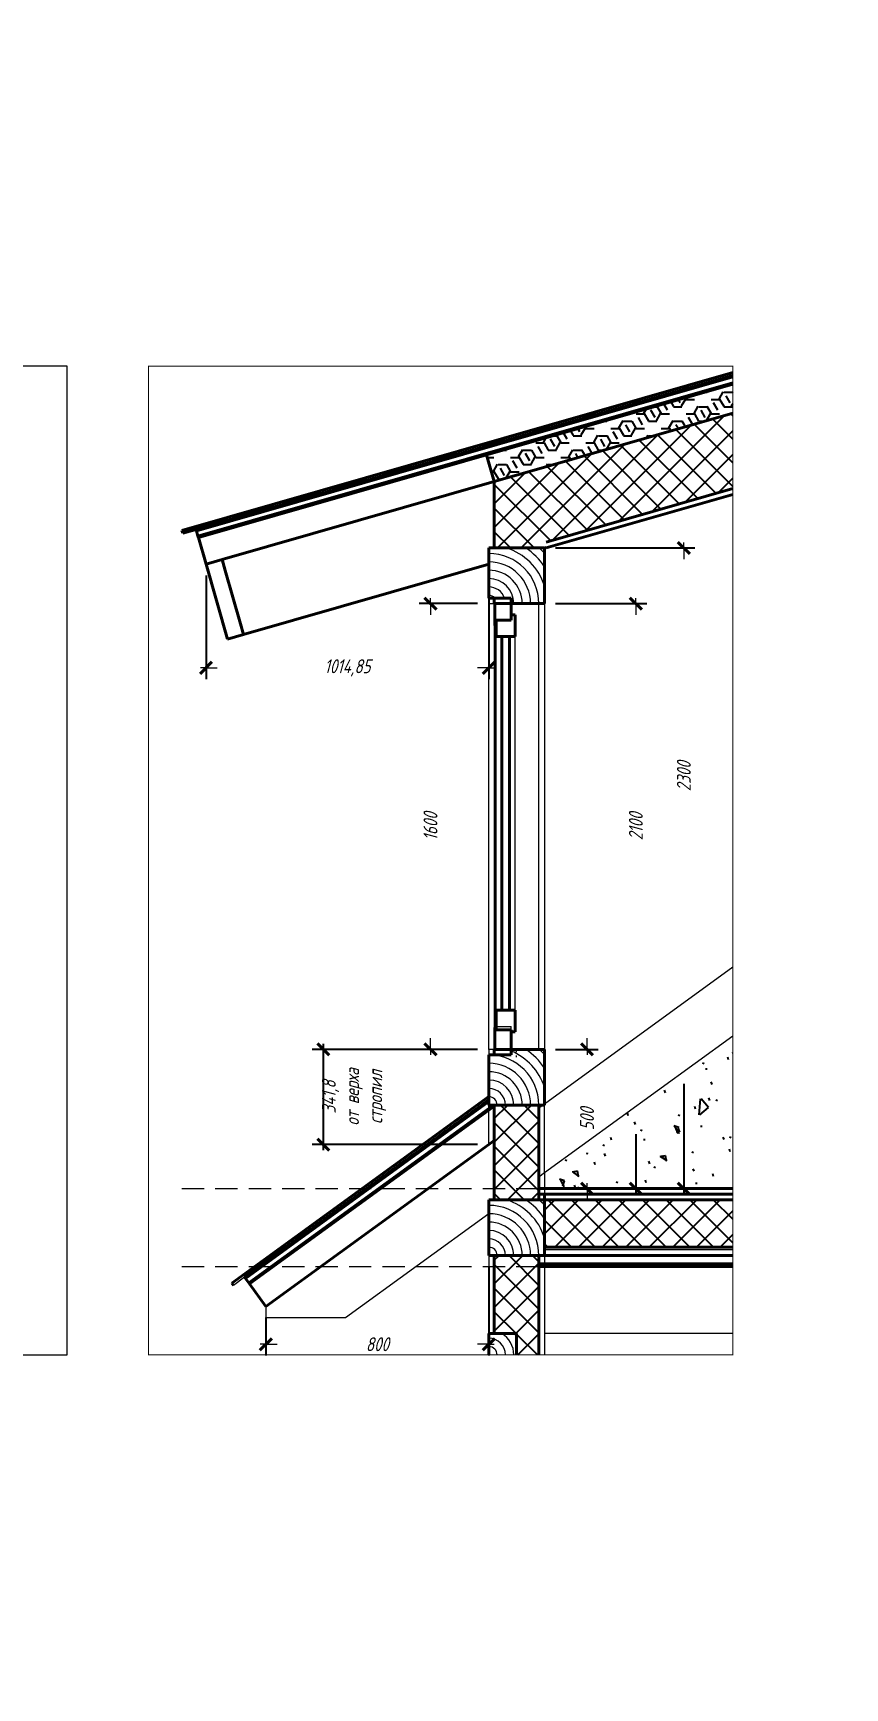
# Model space of a CAD drawing. Header units: millimetres. Extents: x 0 to 6720, y 0 to 297.
# Drawn here: x 6574.3 to 6720, y 0 to 297 of the extents above; entities that cross this region are included whole.
import ezdxf

# ---------------------------------------------------------------- set-up
doc = ezdxf.new("R2010")
doc.units = ezdxf.units.MM
for name, pattern in [('K5LT32768', [0]), ('K5LT_BASIC', [0]), ('K5LT_DASHED', [6, 4, -2]), ('K5LT_THIN', [0]), ('K5LT_THIN_INCLUDED_TO_HATCHING', [0])]:
    doc.linetypes.add(name, pattern=pattern)
doc.layers.add('Системный слой', color=7, linetype='Continuous')
doc.styles.add('KDIMTEXTSTYLE', font='GOST_AU.SHX', dxfattribs={"width": 0.96, "oblique": 15, "height": 5})
doc.dimstyles.new('KDIMSTYLE (0.05)', dxfattribs={"dimtxt": 5, "dimasz": 1, "dimexe": 2, "dimexo": 0, "dimgap": 1, "dimtad": 1, "dimlfac": 20, "dimtxsty": 'KDIMTEXTSTYLE', "dimsah": 1, "dimcen": 0, "dimdle": 1, "dimadec": 0, "dimazin": 0, "dimtfac": 0.667, "dimtmove": 0, "dimatfit": 3, "dimfxl": 0, "dimtvp": 1, "dimtolj": 1, "dimtzin": 0, "dimarcsym": 0})

# ---------------------------------------------------------------- blocks, each defined once
blk = doc.blocks.new('U225')
at = {"layer": 'Системный слой', "color": 7, "linetype": 'K5LT_THIN', "lineweight": 18}
for radius, start, end in [(9, 0, 89.9998), (7.5, 0, 90), (10.5, 17.752, 72.2472), (12, 33.5569, 56.4427), (13.5, 42.2052, 47.7946), (6, 0, 89.9999), (4.5, 0, 89.9998), (3, 19.4712, 89.9995), (1.5, 41.8103, 89.9987)]:
    blk.add_arc((6656.08, 194.6), radius, start, end, dxfattribs=at)
blk = doc.blocks.new('U226')
at = {"layer": 'Системный слой', "color": 7, "linetype": 'K5LT_THIN', "lineweight": 18}
for radius, start, end in [(9, 0, 90), (10.5, 17.7528, 67.6073), (12, 33.5573, 56.4427), (13.5, 42.2054, 47.7946), (7.5, 0, 90), (6, 0, 90), (4.5, 0, 90), (3, 0, 90), (1.5, 0, 90)]:
    blk.add_arc((6656.08, 104.6), radius, start, end, dxfattribs=at)
blk = doc.blocks.new('U227')
at = {"layer": 'Системный слой', "color": 7, "linetype": 'K5LT_THIN', "lineweight": 18}
for radius, start, end in [(9, 0, 89.9997), (10.5, 17.7525, 72.2472), (12, 33.5571, 56.4427), (13.5, 42.2053, 47.7946), (7.5, 0, 89.9999), (6, 0, 89.9998), (4.5, 0, 89.9995), (3, 0, 89.9991), (1.5, 0, 89.9977)]:
    blk.add_arc((6656.08, 77.6), radius, start, end, dxfattribs=at)
blk = doc.blocks.new('U228')
at = {"layer": 'Системный слой', "color": 7, "linetype": 'K5LT_THIN', "lineweight": 18}
for radius, start, end in [(3, 0, 90), (4.5, 0, 58.9034), (6, 33.5573, 39.9578), (1.5, 0, 90)]:
    blk.add_arc((6656.08, 59.75), radius, start, end, dxfattribs=at)
blk = doc.blocks.new('KDIMARROW_03')
at = {"layer": 'Системный слой', "color": 0, "linetype": 'K5LT_BASIC', "lineweight": 40}
blk.add_line((-1.06, -1.06), (1.06, 1.06), dxfattribs=at)
at = {"layer": 'Системный слой', "color": 0, "linetype": 'K5LT_THIN', "lineweight": 18}
for q in [(-1, 0), (2, 0)]:
    blk.add_line((0, 0), q, dxfattribs=at)

msp = doc.modelspace()

# ---------------------------------------------------------------- hatches: boundary and pattern name
at = {"layer": 'Системный слой'}
h = msp.add_hatch(dxfattribs=at)
h.set_pattern_fill('', style=0, pattern_type=0)
h.set_pattern_definition([(0, (0, 0), (2.25, 1.29904997), [1.5, -3]), (120, (0, 0), (-12.37501028, 18.8360466), [1.5, -3]), (-120, (0, 0), (-6.6e-05, -5.1961143), [1.5, -3])])
h.paths.add_polyline_path([(6665.07856, 218.80078), (6699.87451, 228.77836), (6699.87451, 233.97983), (6666.45081, 224.39574), (6655.70038, 221.31309), (6657.07858, 216.50679)])
h = msp.add_hatch(dxfattribs=at)
h.set_pattern_fill('', angle=45, style=0, pattern_type=0)
h.set_pattern_definition([(45, (0, 0), (-2.1213203, 2.1213203), []), (135, (0, 0), (-2.1213203, -2.1213203), [])])
h.paths.add_polyline_path([(6665.07856, 59.75), (6665.07856, 75.60334), (6665.07856, 76.10334), (6665.07856, 77.60334), (6661.07851, 77.60334), (6657.07856, 77.60334), (6657.07856, 63.60334), (6660.07856, 63.60334), (6661.07856, 63.60334), (6661.07856, 59.75)])
h.paths.add_polyline_path([(6666.07851, 79.10334), (6699.87451, 79.10334), (6699.87451, 87.60334), (6666.07853, 87.60334)])
h.paths.add_polyline_path([(6665.07856, 91.69169), (6665.07856, 104.05237), (6665.07856, 104.60334), (6661.07856, 104.60334), (6657.33037, 104.60334), (6657.07856, 104.60334), (6657.07861, 104.42039), (6657.07861, 98.24004), (6657.07856, 87.60334), (6659.45136, 87.60334), (6659.57851, 87.60334), (6661.07851, 87.60334), (6665.07856, 87.60334), (6665.07856, 88.60334), (6665.07856, 89.60334)])
h.paths.add_polyline_path([(6657.07858, 216.50679), (6657.07856, 204.60334), (6666.35761, 204.60334), (6666.35761, 205.64364), (6669.63752, 206.58414), (6699.87451, 215.25446), (6699.87451, 228.77836), (6665.07856, 218.80078)])
h = msp.add_hatch(dxfattribs=at)
h.set_pattern_fill('', angle=40, style=0, pattern_type=0)
h.set_pattern_definition([(40, (7.66, 6.428), (-20.5692, 24.51342), [2, -30]), (130, (9.193, 7.713), (-24.51342, -20.5692), [2, -30]), (85, (7.66, 6.428), (-20.568825, 24.51297), [2.828, -42.426]), (60, (9.193, 7.713), (-27.71281, 16), [2, -30]), (150, (10.192, 9.445), (-16, -27.71281), [2, -30]), (105, (9.193, 7.713), (-27.7123, 15.999706), [2.828, -42.426]), (80, (16.853, 14.141), (-26.09741, 4.60168), [1.5, -25]), (170, (17.114, 15.618), (-4.60168, -26.09741), [1.5, -25]), (125, (16.853, 14.141), (-26.09695, 4.601596), [2.121, -35.355]), (100, (-18.796, -15.771), (-15.756924, -2.77837), [1, -15]), (190, (-18.97, -14.787), (2.77837, -15.756924), [1, -15]), (145, (-18.796, -15.771), (-15.75733, -2.778442), [1.414, -21.213]), (70, (1.233, 14.088), (-15.035082, 5.472322), [1, -15]), (160, (1.575, 15.028), (-5.472322, -15.035082), [1, -15]), (115, (1.233, 14.088), (-15.03547, 5.472463), [1.414, -21.213]), (85, (0, 0), (-9.351857, 7.84492), [0.3, -10]), (65, (0, 0), (-2.4184476, 6.6446302), [0.3, -10]), (105, (0, 0), (-6.1930747, 7.6580563), [0.5, -12]), (110, (0, 0), (-7.945929, 1.3646295), [0.5, -7])])
h.paths.add_polyline_path([(6699.87451, 116.9724), (6666.07851, 92.41819), (6666.07856, 89.60334), (6699.87451, 89.60334)])

# ---------------------------------------------------------------- linework, layer by layer
at = {"layer": 'Системный слой', "color": 7, "linetype": 'K5LT_THIN_INCLUDED_TO_HATCHING', "lineweight": 18}
for p, q in [((6580.40339, 237.25), (6337.90339, 237.25)), ((6580.40339, 59.75), (6580.40339, 237.25)), ((6337.90339, 59.75), (6580.40339, 59.75))]:
    msp.add_line(p, q, dxfattribs=at)
at = {"layer": 'Системный слой', "color": 5, "linetype": 'K5LT_BASIC', "lineweight": 40}
for p, q in [((6601.00351, 207.7096), (6699.87451, 236.06041)), ((6699.87451, 235.54024), (6601.14135, 207.22895)), ((6603.61341, 207.67775), (6699.87451, 235.28018)), ((6603.88905, 206.7165), (6699.87451, 234.23989)), ((6699.87451, 233.97983), (6603.95795, 206.4762)), ((6610.63176, 208.64994), (6698.63877, 233.88555)), ((6699.87451, 228.77836), (6665.07856, 218.80078)), ((6657.07858, 216.50679), (6655.70038, 221.31309)), ((6665.07856, 218.80078), (6657.07858, 216.50679)), ((6657.07858, 216.50679), (6608.21995, 202.49679)), ((6657.07856, 204.60334), (6657.07858, 216.50679)), ((6666.35761, 205.64364), (6699.87451, 215.25446)), ((6699.87451, 214.21416), (6666.35761, 204.60334)), ((6603.54451, 207.91803), (6601.14136, 207.22893)), ((6603.61342, 207.67773), (6603.54451, 207.91803)), ((6601.14136, 207.22893), (6601.00351, 207.7096)), ((6603.88906, 206.71649), (6603.61342, 207.67773)), ((6603.95796, 206.47619), (6603.88906, 206.71649)), ((6605.33616, 201.66989), (6603.95796, 206.47619)), ((6605.33616, 201.66989), (6608.21995, 202.49679)), ((6608.21995, 202.49679), (6608.77114, 200.57428)), ((6656.07856, 201.65587), (6656.07861, 204.60334)), ((6656.07861, 204.60334), (6657.07856, 204.60334)), ((6657.07856, 204.60334), (6665.07856, 204.60334)), ((6665.07856, 204.60334), (6666.07861, 204.60334)), ((6666.07861, 204.60334), (6666.07861, 194.60334)), ((6609.1951, 188.21224), (6605.33616, 201.66989)), ((6608.77114, 200.57428), (6611.52753, 190.96167)), ((6656.07856, 201.65587), (6612.07886, 189.03914)), ((6656.0786, 195.60334), (6656.07856, 201.65587)), ((6657.07856, 195.60334), (6656.0786, 195.60334)), ((6659.57856, 195.60334), (6657.07856, 195.60334)), ((6657.07856, 194.60334), (6657.07856, 195.60334)), ((6657.17856, 194.60334), (6657.07856, 194.60334)), ((6657.17856, 190.70334), (6657.17856, 194.60334)), ((6657.17856, 194.60334), (6660.07856, 194.60334)), ((6660.07856, 195.60334), (6659.57856, 195.60334)), ((6660.07856, 194.60334), (6660.07856, 195.60334)), ((6660.07856, 192.60334), (6660.07856, 194.60334)), ((6662.57856, 194.60334), (6660.07856, 194.60334)), ((6665.07856, 194.60334), (6662.57856, 194.60334)), ((6666.07861, 194.60334), (6665.07856, 194.60334)), ((6611.52753, 190.96167), (6612.07886, 189.03914)), ((6657.42856, 190.70334), (6657.17856, 190.70334)), ((6660.07856, 191.65334), (6657.42856, 191.65334)), ((6657.42856, 191.65334), (6657.42856, 190.70334)), ((6657.42856, 188.70334), (6657.42856, 190.70334)), ((6660.07856, 191.65334), (6660.07856, 192.60334)), ((6660.07856, 192.60334), (6660.82856, 192.60334)), ((6660.82856, 192.60334), (6660.82856, 188.70334)), ((6612.07886, 189.03914), (6609.1951, 188.21224)), ((6658.42856, 188.70334), (6657.42856, 188.70334)), ((6658.42856, 121.65334), (6658.42856, 188.70334)), ((6658.42856, 188.70334), (6659.82856, 188.70334)), ((6660.82856, 188.70334), (6659.82856, 188.70334)), ((6659.82856, 188.70334), (6659.82856, 121.65334)), ((6657.42856, 118.70334), (6657.42856, 121.65334)), ((6657.42856, 121.65334), (6658.42856, 121.65334)), ((6659.82856, 121.65334), (6658.42856, 121.65334)), ((6659.82856, 121.65334), (6660.82856, 121.65334)), ((6660.82856, 121.65334), (6660.82856, 117.75334)), ((6657.17856, 114.60334), (6657.17856, 118.50334)), ((6657.17856, 118.50334), (6657.42856, 118.50334)), ((6657.42856, 118.70334), (6657.42856, 118.50334)), ((6657.42856, 118.50334), (6657.42856, 118.12834)), ((6657.42856, 118.12834), (6660.07856, 118.12834)), ((6660.07856, 117.75334), (6660.07856, 118.12834)), ((6660.82856, 117.75334), (6660.07856, 117.75334)), ((6660.07856, 114.60334), (6660.07856, 117.75334)), ((6656.07856, 110.4922), (6656.07856, 113.60334)), ((6656.07856, 113.60334), (6657.07856, 113.60334)), ((6657.07856, 113.60334), (6657.07856, 114.60334)), ((6657.07856, 114.60334), (6657.17856, 114.60334)), ((6657.07856, 113.60334), (6660.07856, 113.60334)), ((6657.17856, 114.60334), (6660.07856, 114.60334)), ((6660.07856, 114.60334), (6661.07856, 114.60334)), ((6660.07856, 113.60334), (6660.07856, 114.60334)), ((6661.07856, 114.60334), (6665.07856, 114.60334)), ((6665.07856, 114.60334), (6666.07856, 114.60334)), ((6666.07856, 114.60334), (6666.07856, 110.95928)), ((6656.07856, 109.8742), (6656.07856, 110.4922)), ((6666.07856, 110.95928), (6666.07856, 104.77894)), ((6656.07856, 109.56515), (6656.07856, 109.8742)), ((6656.07856, 108.32915), (6656.07856, 109.56515)), ((6656.07856, 104.60334), (6656.07856, 108.32915)), ((6609.94167, 72.64551), (6656.07856, 106.16593)), ((6612.25812, 73.71046), (6656.07856, 105.54793)), ((6656.07856, 105.23888), (6612.40507, 73.50821)), ((6656.90502, 104.60334), (6612.99281, 72.69919)), ((6612.99281, 72.69919), (6656.07856, 104.00292)), ((6656.07856, 104.00292), (6656.90511, 104.60334)), ((6656.90511, 104.60334), (6656.07856, 104.60334)), ((6656.07856, 103.6939), (6657.07861, 104.42039)), ((6657.07856, 104.60334), (6656.90511, 104.60334)), ((6657.33037, 104.60334), (6657.07856, 104.60334)), ((6657.07856, 104.60334), (6657.07861, 104.42039)), ((6657.07861, 104.42039), (6657.07861, 98.24004)), ((6661.07856, 104.60334), (6657.33037, 104.60334)), ((6665.07856, 104.60334), (6661.07856, 104.60334)), ((6665.83691, 104.60334), (6665.07856, 104.60334)), ((6665.07856, 104.60334), (6665.07856, 104.05237)), ((6665.07856, 104.05237), (6665.07856, 91.69169)), ((6666.07856, 104.60334), (6665.83691, 104.60334)), ((6666.07856, 104.77894), (6666.07856, 104.60334)), ((6656.07856, 103.6939), (6613.13976, 72.49694)), ((6657.07861, 98.24004), (6656.07841, 97.51343)), ((6657.07856, 87.60334), (6657.07861, 98.24004)), ((6656.07841, 97.51343), (6616.07871, 68.45189)), ((6665.07856, 91.69169), (6665.07856, 89.60334)), ((6665.07856, 88.60334), (6665.07856, 89.60334)), ((6665.07856, 89.60334), (6666.07856, 89.60334)), ((6666.07856, 89.60334), (6699.87451, 89.60334)), ((6656.07851, 85.15274), (6656.07856, 87.10334)), ((6656.07856, 87.10334), (6656.07852, 87.60334)), ((6656.07852, 87.60334), (6657.07856, 87.60334)), ((6657.07856, 87.60334), (6659.45136, 87.60334)), ((6659.57851, 87.60334), (6659.45136, 87.60334)), ((6659.57851, 87.60334), (6661.07851, 87.60334)), ((6665.07856, 87.60334), (6661.07851, 87.60334)), ((6665.07856, 87.60334), (6665.07856, 88.60334)), ((6665.07856, 88.60334), (6666.07851, 88.60334)), ((6666.07853, 87.60334), (6665.07856, 87.60334)), ((6699.87451, 88.60334), (6666.07851, 88.60334)), ((6666.07853, 87.60334), (6666.07851, 88.60334)), ((6666.07851, 79.10334), (6666.07853, 87.60334)), ((6699.87451, 87.60334), (6666.07853, 87.60334)), ((6656.07851, 85.15274), (6656.07856, 78.60334)), ((6656.0785, 77.60334), (6656.07856, 78.60334)), ((6657.07856, 77.60334), (6656.0785, 77.60334)), ((6657.07856, 77.60334), (6661.07851, 77.60334)), ((6657.07856, 63.60334), (6657.07856, 77.60334)), ((6661.07851, 77.60334), (6665.07856, 77.60334)), ((6665.07856, 76.10334), (6665.07856, 77.60334)), ((6665.07856, 77.60334), (6666.07851, 77.60334)), ((6699.87451, 79.10334), (6666.07851, 79.10334)), ((6666.07856, 78.60334), (6666.07851, 79.10334)), ((6666.07851, 77.60334), (6666.07856, 78.60334)), ((6666.07851, 77.60334), (6699.87451, 77.60334)), ((6665.07856, 75.60334), (6665.07856, 76.10334)), ((6665.07856, 76.10334), (6666.07852, 76.10334)), ((6665.07856, 75.60334), (6665.07856, 59.75)), ((6666.07852, 75.60334), (6665.07856, 75.60334)), ((6666.07852, 76.10334), (6699.87451, 76.10334)), ((6699.87451, 75.60334), (6666.07852, 75.60334)), ((6610.23557, 72.24101), (6609.94167, 72.64551)), ((6612.40507, 73.50821), (6612.25812, 73.71046)), ((6612.99281, 72.69919), (6612.40507, 73.50821)), ((6613.13976, 72.49694), (6612.99281, 72.69919)), ((6616.07871, 68.45189), (6613.13976, 72.49694)), ((6656.07856, 59.75), (6656.07856, 63.60334)), ((6656.07856, 63.60334), (6657.07856, 63.60334)), ((6657.07856, 63.60334), (6660.07856, 63.60334)), ((6660.07856, 63.60334), (6661.07856, 63.60334)), ((6661.07856, 63.60334), (6661.07856, 59.75))]:
    msp.add_line(p, q, dxfattribs=at)
at = {"layer": 'Системный слой', "color": 7, "linetype": 'K5LT32768', "lineweight": 18}
for p, q in [((6666.35761, 204.60334), (6699.87451, 214.21413)), ((6608.21995, 202.49679), (6612.07886, 203.60334)), ((6666.07861, 204.60334), (6666.35761, 204.60334)), ((6656.0786, 195.60334), (6656.07856, 194.60334)), ((6656.07856, 114.60334), (6656.07856, 194.60334)), ((6656.07856, 194.60334), (6657.07856, 194.60334)), ((6657.07856, 194.60334), (6657.07856, 114.60334)), ((6665.07856, 114.60334), (6665.07856, 194.60334)), ((6666.07861, 194.60334), (6666.07856, 114.60334)), ((6657.17856, 190.70334), (6657.17856, 118.50334)), ((6657.42856, 121.65334), (6657.42856, 188.70334)), ((6660.82856, 121.65334), (6660.82856, 188.70334)), ((6699.87451, 129.33314), (6666.07856, 104.77894)), ((6657.42856, 118.70334), (6660.07856, 118.70334)), ((6660.07856, 118.12834), (6660.07856, 118.70334)), ((6699.87451, 116.9724), (6666.07851, 92.41819)), ((6656.07856, 114.60334), (6656.07856, 113.60334)), ((6657.07856, 114.60334), (6656.07856, 114.60334)), ((6661.07856, 114.12491), (6661.07856, 114.60334)), ((6661.07856, 113.19786), (6661.07856, 113.50691)), ((6656.07856, 104.00292), (6656.07856, 104.60334)), ((6656.07856, 103.6939), (6656.07856, 104.00292)), ((6665.83691, 104.60334), (6665.07856, 104.05237)), ((6666.07851, 92.41819), (6666.07856, 104.60334)), ((6656.07841, 97.51343), (6656.07856, 103.6939)), ((6666.07851, 92.41819), (6665.07856, 91.69169)), ((6666.07851, 92.41819), (6666.07856, 89.60334)), ((6666.07856, 89.60334), (6666.07851, 88.60334)), ((6630.33896, 66.45189), (6656.07851, 85.15274)), ((6656.0785, 77.60334), (6656.07856, 63.60334)), ((6666.07851, 77.60334), (6666.07852, 76.10334)), ((6699.87451, 78.60334), (6666.07856, 78.60334)), ((6666.07852, 76.10334), (6666.07852, 75.60334)), ((6666.07852, 75.60334), (6666.07856, 63.60334)), ((6612.25812, 73.71046), (6610.23557, 72.24101)), ((6616.07871, 68.45189), (6616.07871, 66.45194)), ((6616.07871, 66.45194), (6630.33896, 66.45189)), ((6666.07856, 63.60334), (6666.07856, 59.75)), ((6699.87451, 63.60334), (6666.07856, 63.60334))]:
    msp.add_line(p, q, dxfattribs=at)
at = {"layer": 'Системный слой', "color": 7, "linetype": 'K5LT_DASHED', "lineweight": 18}
for p, q in [((6601, 89.60334), (6699.87451, 89.60334)), ((6601, 75.60334), (6699.87451, 75.60334))]:
    msp.add_line(p, q, dxfattribs=at)
at = {"layer": 'Системный слой', "color": 7, "linetype": 'K5LT_THIN_INCLUDED_TO_HATCHING', "const_width": 0.18}
msp.add_lwpolyline([(6595.02115, 59.75), (6699.87451, 59.75), (6699.87451, 237.25), (6595.02115, 237.25)], close=True, dxfattribs=at)

# ---------------------------------------------------------------- block references
at = {"layer": 'Системный слой'}
for name in ['U225', 'U226', 'U227', 'U228']:
    msp.add_blockref(name, (0, 0), dxfattribs=at)

# ---------------------------------------------------------------- dimensions: what is measured, and where the dimension line sits
at = {"layer": 'Системный слой', "color": 7}
for base, p1, p2, location in [((6691.09416, 89.60334), (6666.07861, 204.60334), (6666.07856, 89.60334), (6691.09416, 163.60334)), ((6645.61715, 114.60334), (6656.07856, 194.60334), (6656.07856, 114.60334), (6645.61715, 154.60334)), ((6682.47654, 89.60334), (6666.07861, 194.60334), (6666.07856, 89.60334), (6682.47654, 154.60334)), ((6673.71472, 114.60334), (6666.07856, 89.60334), (6666.07856, 114.60334), (6673.71472, 102.10334))]:
    msp.add_linear_dim(base=base, p1=p1, p2=p2, angle=90, location=location, dimstyle='KDIMSTYLE (0.05)', override={"dimexo": 2, "dimpost": '\\H2.5;\\W0.965;\\Q15;<>', "dimblk1": 'KDIMARROW_03', "dimblk2": 'KDIMARROW_03', "dimse1": 0, "dimse2": 0, "dimclrt": 7, "dimtolj": 1}, dxfattribs=at).render()
for base, p1, p2, location in [((6605.33616, 183.0707), (6656.07856, 201.65587), (6605.33616, 201.66989), (6630.70736, 183.0707)), ((6616.07871, 61.67667), (6656.0785, 77.60334), (6616.07871, 68.45189), (6636.07861, 61.67667))]:
    msp.add_linear_dim(base=base, p1=p1, p2=p2, location=location, dimstyle='KDIMSTYLE (0.05)', override={"dimexo": 2, "dimpost": '\\H2.5;\\W0.965;\\Q15;<>', "dimblk1": 'KDIMARROW_03', "dimblk2": 'KDIMARROW_03', "dimse1": 0, "dimse2": 0, "dimclrt": 7, "dimtolj": 1}, dxfattribs=at).render()
msp.add_linear_dim(base=(6626.38449, 97.51343), p1=(6656.07856, 114.60334), p2=(6656.07841, 97.51343), angle=90, dimstyle='KDIMSTYLE (0.05)', override={"dimexo": 2, "dimpost": '\\H2.5;\\W0.965;\\Q15;<>\\X\\H2.5;\\W0.965;\\Q15;\\Q15;от верха\\X\\H2.5;\\W0.965;\\Q15;\\Q15;стропил', "dimblk1": 'KDIMARROW_03', "dimblk2": 'KDIMARROW_03', "dimse1": 0, "dimse2": 0, "dimclrt": 7, "dimtolj": 1}, dxfattribs=at).render()

doc.saveas('drawing.dxf')
